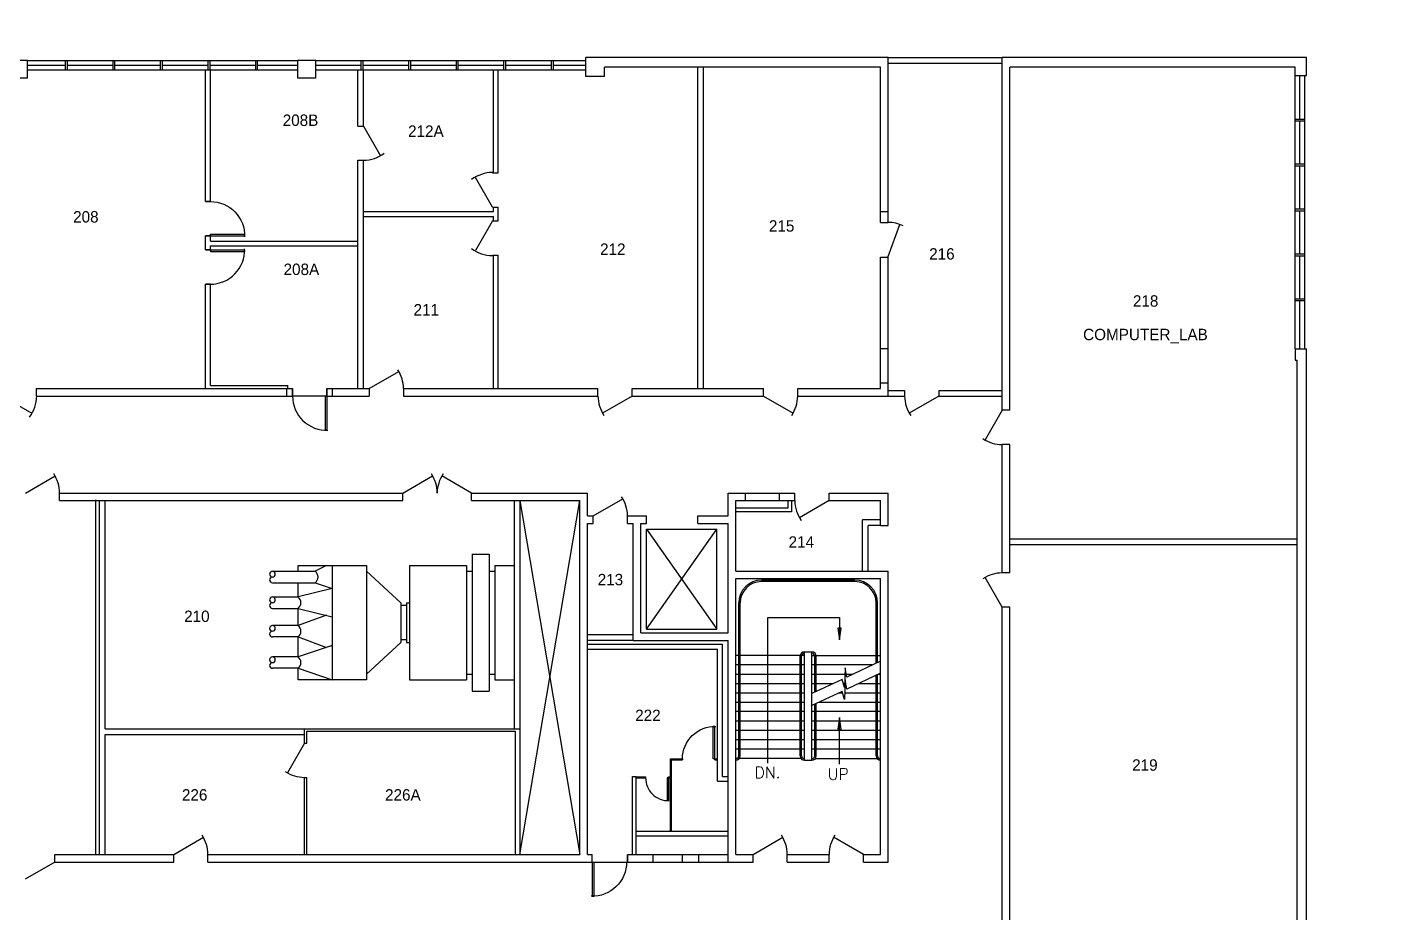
# Model space of a CAD drawing. Header units: inches. Extents: x -34849 to 37501, y -26482 to 39290.
# Drawn here: x 1586 to 3027, y 6642 to 7572 of the extents above; entities that cross this region are included whole.
import ezdxf
from ezdxf.enums import TextEntityAlignment as Align

# ---------------------------------------------------------------- set-up
doc = ezdxf.new("R2010")
doc.units = ezdxf.units.IN
doc.header["$MEASUREMENT"] = 0
for name, color, linetype in [('035$03DOOR', 150, 'Continuous'), ('035$03LOD', 251, 'Continuous'), ('035$03OFFICE', 7, 'Continuous'), ('035$03OUT', 7, 'Continuous'), ('035$03WAL', 7, 'Continuous'), ('035$04OFF', 7, 'Continuous')]:
    doc.layers.add(name, color=color, linetype=linetype)
doc.styles.add('ROMANS', font='romans')

# ---------------------------------------------------------------- blocks, each defined once
blk = doc.blocks.new('OFFICE')
at = {"color": 2, "linetype": 'Continuous'}
blk.add_attdef('OFFICE', text='', height=12, dxfattribs=at).set_placement((0, 0), align=Align.MIDDLE)

msp = doc.modelspace()

# ---------------------------------------------------------------- linework, layer by layer
at = {"layer": '035$03DOOR'}
for p, q in [((1939.2, 7468.7, 0), (1957.2, 7437.5, 0)), ((2074.8, 7383.4, 0), (2056.8, 7414.6, 0)), ((2074.8, 7368.9, 0), (2056.8, 7337.7, 0)), ((1778.2, 7353.2, 0), (1778.2, 7355, 0)), ((1778.2, 7355, 0), (1814.2, 7355, 0)), ((1778.2, 7353.2, 0), (1814.2, 7353.2, 0)), ((1814.2, 7353.2, 0), (1814.2, 7355, 0)), ((2490.7, 7331.3, 0), (2503, 7365.1, 0)), ((1778.2, 7338.4, 0), (1814.2, 7338.4, 0)), ((1778.2, 7338.4, 0), (1778.2, 7336.6, 0)), ((1814.2, 7338.4, 0), (1814.2, 7336.6, 0)), ((1778.2, 7336.6, 0), (1814.2, 7336.6, 0)), ((1945.2, 7192.7, 0), (1976.4, 7210.7, 0)), ((1559.2, 7184.7, 0), (1590.4, 7166.7, 0)), ((1900.7, 7184.7, 0), (1898.9, 7184.7, 0)), ((1898.9, 7184.7, 0), (1898.9, 7148.7, 0)), ((1900.7, 7184.7, 0), (1900.7, 7148.7, 0)), ((2221.7, 7184.7, 0), (2190.5, 7166.7, 0)), ((2359.7, 7184.7, 0), (2390.9, 7166.7, 0)), ((2544.1, 7184.7, 0), (2512.9, 7166.7, 0)), ((2610.7, 7169.7, 0), (2592.7, 7138.5, 0)), ((1900.7, 7148.7, 0), (1898.9, 7148.7, 0)), ((1583.7, 7082.7, 0), (1614.9, 7100.7, 0)), ((1980.7, 7082.7, 0), (2011.9, 7100.7, 0)), ((2052.7, 7082.7, 0), (2021.5, 7100.7, 0)), ((2180.7, 7058.7, 0), (2211.9, 7076.7, 0)), ((2428.7, 7074.7, 0), (2397.5, 7056.7, 0)), ((2610.7, 6962.7, 0), (2592.7, 6993.8, 0)), ((2306.8, 6803.3, 0), (2306.8, 6837.3, 0)), ((2308.5, 6837.3, 0), (2306.8, 6837.3, 0)), ((2308.5, 6803.3, 0), (2308.5, 6837.3, 0)), ((1877.2, 6819.7, 0), (1859.2, 6788.5, 0)), ((2308.5, 6803.3, 0), (2306.8, 6803.3, 0)), ((2259.8, 6783.2, 0), (2258.6, 6783.2, 0)), ((2258.6, 6783.2, 0), (2258.6, 6759.2, 0)), ((2259.8, 6783.2, 0), (2259.8, 6759.2, 0)), ((2259.8, 6759.2, 0), (2258.6, 6759.2, 0)), ((1739.7, 6702.7, 0), (1770.9, 6720.7, 0)), ((2348.7, 6702.7, 0), (2379.9, 6720.7, 0)), ((2464.7, 6702.7, 0), (2433.5, 6720.7, 0)), ((1614.7, 6694.7, 0), (1583.5, 6676.7, 0)), ((2179.7, 6694.7, 0), (2179.7, 6658.7, 0)), ((2179.7, 6694.7, 0), (2181.5, 6694.7, 0)), ((2181.5, 6694.7, 0), (2181.5, 6658.7, 0)), ((2179.7, 6658.7, 0), (2181.5, 6658.7, 0))]:
    msp.add_line(p, q, dxfattribs=at)
for centre, radius, start, end in [((1939.2, 7468.7, 0), 36, 270, 307.1517), ((2074.8, 7383.4, 0), 36.4, 90.1468, 127.3209), ((2490.7, 7331.3, 0), 36, 63.8967, 90), ((2074.8, 7368.9, 0), 36.4, 232.6791, 269.8532), ((1945.2, 7192.7, 0), 36, 0, 33.044), ((1559.2, 7184.7, 0), 36.4, 322.6791, 359.8532), ((2221.7, 7184.7, 0), 36, 180, 214.4761), ((2359.7, 7184.7, 0), 36, 325.5239, 0), ((2544.1, 7184.7, 0), 36, 180, 214.8651), ((2610.7, 7169.7, 0), 36, 235.83, 270), ((1583.7, 7082.7, 0), 36, 0, 33.9788), ((1980.7, 7082.7, 0), 36, 0, 33.9788), ((2052.7, 7082.7, 0), 36, 146.0212, 180), ((2180.7, 7058.7, 0), 36, 0, 33.9788), ((2428.7, 7074.7, 0), 36, 180, 215.3076), ((2610.7, 6962.7, 0), 36, 90, 124.17), ((1877.2, 6819.7, 0), 36, 235.83, 270), ((1739.7, 6702.7, 0), 36, 0, 33.9788), ((2348.7, 6702.7, 0), 36, 0, 33.9788), ((2464.7, 6702.7, 0), 36, 146.0212, 180)]:
    msp.add_arc(centre, radius, start, end, dxfattribs=at)
at = {"layer": '035$03DOOR', "extrusion": (0, 0, -1)}
for centre, major_axis, start_param, end_param in [((1778.2, 7353.2, 0), (25.5, 25.5), -0.785398, 0.815191), ((2308.5, 6803.3, 0), (-24, 24), 5.497787, 7.098376), ((2179.7, 6694.7, 0), (25.5, 25.5), 0.785398, 2.385987)]:
    msp.add_ellipse(centre, major_axis=major_axis, ratio=1, start_param=start_param, end_param=end_param, dxfattribs=at)
at = {"layer": '035$03DOOR'}
for centre, major_axis, start_param, end_param in [((1778.2, 7338.4, 0), (-25.5, 25.5), 2.356194, 3.956783), ((1900.7, 7184.7, 0), (-25.5, 25.5), 0.785398, 2.385987), ((2259.8, 6783.2, 0), (-17, 17), 0.785398, 2.385987)]:
    msp.add_ellipse(centre, major_axis=major_axis, ratio=1, start_param=start_param, end_param=end_param, dxfattribs=at)
at = {"layer": '035$03LOD'}
for p, q in [((1586.1, 7537.7, 0), (1625.9, 7537.7, 0)), ((1586.1, 7532.6, 0), (1625.9, 7532.6, 0)), ((1586.1, 7527.7, 0), (1625.9, 7527.7, 0)), ((1627.9, 7537.7, 0), (1675.9, 7537.7, 0)), ((1627.9, 7532.7, 0), (1675.9, 7532.7, 0)), ((1627.9, 7527.7, 0), (1675.9, 7527.7, 0)), ((1677.9, 7537.7, 0), (1725.9, 7537.7, 0)), ((1677.9, 7532.7, 0), (1725.9, 7532.7, 0)), ((1677.9, 7527.7, 0), (1725.9, 7527.7, 0)), ((1727.9, 7537.7, 0), (1775.9, 7537.7, 0)), ((1727.9, 7532.7, 0), (1775.9, 7532.7, 0)), ((1727.9, 7527.7, 0), (1775.9, 7527.7, 0)), ((1777.9, 7537.7, 0), (1825.9, 7537.7, 0)), ((1777.9, 7532.7, 0), (1825.9, 7532.7, 0)), ((1777.9, 7527.7, 0), (1825.9, 7527.7, 0)), ((1827.9, 7537.7, 0), (1870.3, 7537.7, 0)), ((1827.9, 7532.8, 0), (1870.3, 7532.8, 0)), ((1827.9, 7527.7, 0), (1870.3, 7527.7, 0)), ((1889.1, 7537.7, 0), (1936.9, 7537.7, 0)), ((1889.1, 7532.6, 0), (1936.9, 7532.6, 0)), ((1889.1, 7527.7, 0), (1936.9, 7527.7, 0)), ((1938.9, 7537.7, 0), (1986.9, 7537.7, 0)), ((1938.9, 7532.7, 0), (1986.9, 7532.7, 0)), ((1938.9, 7527.7, 0), (1986.9, 7527.7, 0)), ((1988.9, 7537.7, 0), (2036.9, 7537.7, 0)), ((1988.9, 7532.7, 0), (2036.9, 7532.7, 0)), ((1988.9, 7527.7, 0), (2036.9, 7527.7, 0)), ((2038.9, 7537.7, 0), (2086.9, 7537.7, 0)), ((2038.9, 7532.7, 0), (2086.9, 7532.7, 0)), ((2038.9, 7527.7, 0), (2086.9, 7527.7, 0)), ((2088.9, 7537.7, 0), (2136.9, 7537.7, 0)), ((2088.9, 7532.7, 0), (2136.9, 7532.7, 0)), ((2088.9, 7527.7, 0), (2136.9, 7527.7, 0)), ((2138.9, 7537.7, 0), (2173, 7537.7, 0)), ((2138.9, 7532.8, 0), (2173, 7532.8, 0)), ((2138.9, 7527.7, 0), (2173, 7527.7, 0)), ((2918.7, 7475.7, 0), (2918.7, 7521.9, 0)), ((2923.7, 7475.7, 0), (2923.7, 7521.9, 0)), ((2928.7, 7475.7, 0), (2928.7, 7521.9, 0)), ((2918.7, 7428.4, 0), (2918.7, 7473.7, 0)), ((2923.7, 7428.4, 0), (2923.7, 7473.7, 0)), ((2928.7, 7428.4, 0), (2928.7, 7473.7, 0)), ((2918.7, 7381.2, 0), (2918.7, 7426.4, 0)), ((2923.7, 7381.2, 0), (2923.7, 7426.4, 0)), ((2928.7, 7381.2, 0), (2928.7, 7426.4, 0)), ((2918.7, 7333.9, 0), (2918.7, 7379.2, 0)), ((2923.7, 7333.9, 0), (2923.7, 7379.2, 0)), ((2928.7, 7333.9, 0), (2928.7, 7379.2, 0)), ((2918.7, 7286.7, 0), (2918.7, 7331.9, 0)), ((2923.7, 7286.7, 0), (2923.7, 7331.9, 0)), ((2928.7, 7286.7, 0), (2928.7, 7331.9, 0)), ((2918.7, 7234.4, 0), (2918.7, 7284.7, 0)), ((2923.7, 7234.4, 0), (2923.7, 7284.7, 0)), ((2928.7, 7234.4, 0), (2928.7, 7284.7, 0)), ((2103.7, 6702.7, 0), (2166.7, 7074.7, 0)), ((2103.7, 7074.7, 0), (2166.7, 6702.7, 0)), ((2236.7, 6939.7, 0), (2310.7, 7044.7, 0)), ((2236.7, 7044.7, 0), (2310.7, 6939.7, 0)), ((2236.7, 6939.7, 0), (2236.7, 7044.7, 0)), ((2236.7, 7044.7, 0), (2310.7, 7044.7, 0)), ((2310.7, 6939.7, 0), (2310.7, 7044.7, 0)), ((1870.4, 7006.4, 0), (1942.4, 7006.4, 0)), ((1870.4, 7000.4, 0), (1870.4, 7006.4, 0)), ((1900.4, 7006.4, 0), (1888.4, 7000.4, 0)), ((1906.4, 7006.4, 0), (1906.4, 6886.4, 0)), ((1942.4, 7006.4, 0), (1942.4, 6886.4, 0)), ((1987.4, 7006.4, 0), (1987.4, 6886.4, 0)), ((1987.4, 7006.4, 0), (2047.4, 7006.4, 0)), ((2047.4, 7006.4, 0), (2047.4, 6886.4, 0)), ((2053.4, 7018.4, 0), (2053.4, 6874.4, 0)), ((2053.4, 7018.4, 0), (2071.4, 7018.4, 0)), ((2071.4, 7018.4, 0), (2071.4, 6874.4, 0)), ((2077.4, 7006.4, 0), (2077.4, 6886.4, 0)), ((2077.4, 7006.4, 0), (2098.4, 7006.4, 0)), ((1843.4, 7000.4, 0), (1870.4, 7000.4, 0)), ((1870.4, 7000.4, 0), (1888.4, 7000.4, 0)), ((1942.4, 7000.4, 0), (1978.4, 6967.4, 0)), ((2047.4, 7000.4, 0), (2053.4, 7000.4, 0)), ((2071.4, 7000.4, 0), (2077.4, 7000.4, 0)), ((1843.4, 6988.4, 0), (1870.4, 6988.4, 0)), ((1870.4, 6973.4, 0), (1870.4, 6988.4, 0)), ((1870.4, 6988.4, 0), (1888.4, 6988.4, 0)), ((1906.4, 6982.4, 0), (1870.4, 6973.4, 0)), ((1888.4, 6988.4, 0), (1906.4, 6982.4, 0)), ((2455.7, 6991.1, 0), (2357.7, 6991.1, 0)), ((2455.7, 6989.6, 0), (2357.7, 6989.6, 0)), ((1843.4, 6973.4, 0), (1870.4, 6973.4, 0)), ((1978.4, 6967.4, 0), (1978.4, 6925.4, 0)), ((1984.4, 6964.4, 0), (1978.4, 6964.4, 0)), ((1984.4, 6967.4, 0), (1987.4, 6967.4, 0)), ((1984.4, 6967.4, 0), (1984.4, 6925.4, 0)), ((2333.7, 6806.2, 0), (2333.7, 6967.1, 0)), ((2335.2, 6806.2, 0), (2335.2, 6967.1, 0)), ((2478.2, 6903.9, 0), (2478.2, 6967.1, 0)), ((2479.7, 6904.6, 0), (2479.7, 6967.1, 0)), ((1843.4, 6961.4, 0), (1870.4, 6961.4, 0)), ((1870.4, 6961.4, 0), (1906.4, 6952.4, 0)), ((1870.4, 6943.4, 0), (1870.4, 6961.4, 0)), ((1900.4, 6954.4, 0), (1870.4, 6943.4, 0)), ((2364.3, 6951.7, 0), (2439.6, 6951.7, 0)), ((2364.3, 6798.7, 0), (2364.3, 6951.7, 0)), ((2439.6, 6951.7, 0), (2439.6, 6928.3, 0)), ((1870.4, 6943.4, 0), (1843.4, 6943.4, 0)), ((2236.7, 6939.7, 0), (2310.7, 6939.7, 0)), ((1870.4, 6931.4, 0), (1843.4, 6931.4, 0)), ((1870.4, 6910.4, 0), (1870.4, 6931.4, 0)), ((1870.4, 6931.4, 0), (1900.4, 6920.4, 0)), ((1906.4, 6922.4, 0), (1870.4, 6910.4, 0)), ((1978.4, 6925.4, 0), (1942.4, 6892.4, 0)), ((1984.4, 6928.4, 0), (1978.4, 6928.4, 0)), ((1984.4, 6925.4, 0), (1987.4, 6925.4, 0)), ((1870.4, 6910.4, 0), (1843.4, 6910.4, 0)), ((2333.7, 6911.7, 0), (2330.7, 6911.7, 0)), ((2398.2, 6911.7, 0), (2335.2, 6911.7, 0)), ((2398.2, 6806.2, 0), (2398.2, 6911.2, 0)), ((2399.7, 6806.2, 0), (2399.7, 6911.2, 0)), ((2402.7, 6911.7, 0), (2399.8, 6911.7, 0)), ((2402.7, 6801.7, 0), (2402.7, 6915.7, 0)), ((2402.7, 6915.7, 0), (2410.7, 6915.7, 0)), ((2410.7, 6801.7, 0), (2410.7, 6915.7, 0)), ((2410.7, 6911.7, 0), (2413.7, 6911.7, 0)), ((2413.7, 6873.4, 0), (2413.7, 6911.2, 0)), ((2415.2, 6911.7, 0), (2478.2, 6911.7, 0)), ((2415.2, 6874.1, 0), (2415.2, 6911.2, 0)), ((2482.7, 6906, 0), (2447.3, 6889.2, 0)), ((2479.7, 6911.7, 0), (2482.7, 6911.7, 0)), ((1870.4, 6898.4, 0), (1843.4, 6898.4, 0)), ((1870.4, 6886.4, 0), (1870.4, 6898.4, 0)), ((1870.4, 6898.4, 0), (1906.4, 6886.4, 0)), ((2047.4, 6892.4, 0), (2053.4, 6892.4, 0)), ((2071.4, 6892.4, 0), (2077.4, 6892.4, 0)), ((2333.7, 6901.9, 0), (2330.7, 6901.9, 0)), ((2333.7, 6892, 0), (2330.7, 6892, 0)), ((2398.2, 6901.9, 0), (2335.2, 6901.9, 0)), ((2398.2, 6892, 0), (2335.2, 6892, 0)), ((2402.7, 6901.9, 0), (2399.7, 6901.9, 0)), ((2402.7, 6892, 0), (2399.7, 6892, 0)), ((2413.7, 6901.9, 0), (2410.7, 6901.9, 0)), ((2413.7, 6892, 0), (2410.7, 6892, 0)), ((2473.9, 6901.9, 0), (2415.2, 6901.9, 0)), ((2453.3, 6892, 0), (2415.2, 6892, 0)), ((2445.5, 6898.9, 0), (2444.9, 6878.3, 0)), ((2447.3, 6889.2, 0), (2445.5, 6898.9, 0)), ((2482.7, 6893.3, 0), (2447.3, 6876.4, 0)), ((2478.2, 6806.2, 0), (2478.2, 6891.1, 0)), ((2479.7, 6806.2, 0), (2479.7, 6891.8, 0)), ((2482.7, 6892, 0), (2480.1, 6892, 0)), ((1942.4, 6886.4, 0), (1870.4, 6886.4, 0)), ((1987.4, 6886.4, 0), (2047.4, 6886.4, 0)), ((2077.4, 6886.4, 0), (2098.4, 6886.4, 0)), ((2333.7, 6882.2, 0), (2330.7, 6882.2, 0)), ((2398.2, 6882.2, 0), (2335.2, 6882.2, 0)), ((2402.7, 6882.2, 0), (2399.7, 6882.2, 0)), ((2442.5, 6886.8, 0), (2410.7, 6872, 0)), ((2413.7, 6882.2, 0), (2410.7, 6882.2, 0)), ((2432.6, 6882.2, 0), (2415.2, 6882.2, 0)), ((2444.9, 6878.3, 0), (2442.5, 6886.8, 0)), ((2445, 6882.2, 0), (2443.8, 6882.2, 0)), ((2445.5, 6886.2, 0), (2444.9, 6865.5, 0)), ((2446.2, 6882.2, 0), (2445.4, 6882.2, 0)), ((2447.3, 6876.4, 0), (2445.5, 6886.2, 0)), ((2478.2, 6882.2, 0), (2459.5, 6882.2, 0)), ((2482.7, 6882.2, 0), (2479.7, 6882.2, 0)), ((2053.4, 6874.4, 0), (2071.4, 6874.4, 0)), ((2333.7, 6872.4, 0), (2330.7, 6872.4, 0)), ((2333.7, 6862.6, 0), (2330.7, 6862.6, 0)), ((2398.2, 6872.4, 0), (2335.2, 6872.4, 0)), ((2398.2, 6862.6, 0), (2335.2, 6862.6, 0)), ((2402.7, 6872.4, 0), (2399.7, 6872.4, 0)), ((2402.7, 6862.6, 0), (2399.7, 6862.6, 0)), ((2442.5, 6874, 0), (2410.7, 6859.3, 0)), ((2478.2, 6862.6, 0), (2417.8, 6862.6, 0)), ((2442.9, 6872.4, 0), (2439, 6872.4, 0)), ((2444.9, 6865.5, 0), (2442.5, 6874, 0)), ((2478.2, 6872.4, 0), (2445.1, 6872.4, 0)), ((2482.7, 6872.4, 0), (2479.7, 6872.4, 0)), ((2482.7, 6862.6, 0), (2479.7, 6862.6, 0)), ((2333.7, 6852.8, 0), (2330.7, 6852.8, 0)), ((2398.2, 6852.8, 0), (2335.2, 6852.8, 0)), ((2402.7, 6852.8, 0), (2399.7, 6852.8, 0)), ((2413.7, 6852.8, 0), (2410.7, 6852.8, 0)), ((2413.7, 6806.2, 0), (2413.7, 6860.7, 0)), ((2415.2, 6806.2, 0), (2415.2, 6861.4, 0)), ((2478.2, 6852.8, 0), (2415.2, 6852.8, 0)), ((2482.7, 6852.8, 0), (2479.7, 6852.8, 0)), ((2333.7, 6842.9, 0), (2330.7, 6842.9, 0)), ((2333.7, 6833.1, 0), (2330.7, 6833.1, 0)), ((2398.2, 6842.9, 0), (2335.2, 6842.9, 0)), ((2398.2, 6833.1, 0), (2335.2, 6833.1, 0)), ((2402.7, 6842.9, 0), (2399.7, 6842.9, 0)), ((2402.7, 6833.1, 0), (2399.7, 6833.1, 0)), ((2413.7, 6842.9, 0), (2410.7, 6842.9, 0)), ((2413.7, 6833.1, 0), (2410.7, 6833.1, 0)), ((2478.2, 6842.9, 0), (2415.2, 6842.9, 0)), ((2478.2, 6833.1, 0), (2415.2, 6833.1, 0)), ((2439.6, 6797.5, 0), (2439.6, 6846.8, 0)), ((2482.7, 6842.9, 0), (2479.7, 6842.9, 0)), ((2482.7, 6833.1, 0), (2479.7, 6833.1, 0)), ((2333.7, 6823.3, 0), (2330.7, 6823.3, 0)), ((2398.2, 6823.3, 0), (2335.2, 6823.3, 0)), ((2402.7, 6823.3, 0), (2399.7, 6823.3, 0)), ((2413.7, 6823.3, 0), (2410.7, 6823.3, 0)), ((2478.2, 6823.3, 0), (2415.2, 6823.3, 0)), ((2482.7, 6823.3, 0), (2479.7, 6823.3, 0)), ((2333.7, 6813.5, 0), (2330.7, 6813.5, 0)), ((2398.2, 6813.5, 0), (2335.2, 6813.5, 0)), ((2402.7, 6813.5, 0), (2399.7, 6813.5, 0)), ((2413.7, 6813.5, 0), (2410.7, 6813.5, 0)), ((2478.2, 6813.5, 0), (2415.2, 6813.5, 0)), ((2482.7, 6813.5, 0), (2479.7, 6813.5, 0)), ((2332.4, 6803.7, 0), (2330.7, 6803.7, 0)), ((2399, 6803.7, 0), (2334.5, 6803.7, 0)), ((2402.7, 6801.7, 0), (2410.7, 6801.7, 0)), ((2410.7, 6803.7, 0), (2412.4, 6803.7, 0)), ((2414.5, 6803.7, 0), (2479, 6803.7, 0)), ((2481.1, 6803.7, 0), (2482.7, 6803.7, 0))]:
    msp.add_line(p, q, dxfattribs=at)
at = {"layer": '035$03LOD', "linetype": 'Continuous'}
for p, q in [((2441.3, 6940.5, 0), (2437.9, 6940.5, 0)), ((2441.3, 6940.5, 0), (2437.9, 6940.5, 0)), ((2437.9, 6940.5, 0), (2439.6, 6928.3, 0)), ((2439.6, 6928.3, 0), (2441.3, 6940.5, 0)), ((2439.6, 6846.8, 0), (2437.9, 6834.5, 0)), ((2437.9, 6834.5, 0), (2441.2, 6834.5, 0)), ((2437.9, 6834.5, 0), (2441.3, 6834.5, 0)), ((2441.3, 6834.5, 0), (2439.6, 6846.8, 0))]:
    msp.add_line(p, q, dxfattribs=at)
at = {"layer": '035$03LOD'}
for centre, radius, start, end in [((1843.4, 6997.4, 0), 3, 90, 270), ((1843.4, 6991.4, 0), 3, 90, 270), ((1843.4, 6997.4, 0), 3, 270, 90), ((1883.9, 6994.4, 0), 7.5, 306.8699, 53.1301), ((2357.7, 6967.1, 0), 24, 90, 180), ((2357.7, 6967.1, 0), 22.5, 90, 180), ((2455.7, 6967.1, 0), 24, 0, 90), ((2455.7, 6967.1, 0), 22.5, 0, 90), ((1843.4, 6970.4, 0), 3, 90, 270), ((1843.4, 6964.4, 0), 3, 90, 270), ((1843.4, 6970.4, 0), 3, 270, 90), ((1865.9, 6967.4, 0), 7.5, 306.8699, 53.1301), ((1843.4, 6940.4, 0), 3, 90, 270), ((1843.4, 6934.4, 0), 3, 90, 270), ((1843.4, 6940.4, 0), 3, 270, 90), ((1865.9, 6937.4, 0), 7.5, 306.8699, 53.1301), ((1843.4, 6907.4, 0), 3, 90, 270), ((1843.4, 6907.4, 0), 3, 270, 90), ((1865.9, 6904.4, 0), 7.5, 306.8699, 53.1301), ((2402.7, 6911.2, 0), 4.5, 90, 180), ((2402.7, 6911.2, 0), 3, 90, 180), ((2410.7, 6911.2, 0), 4.5, 0, 90), ((2410.7, 6911.2, 0), 3, 0, 90), ((1843.4, 6901.4, 0), 3, 90, 270), ((2330.7, 6806.2, 0), 4.5, 270, 0), ((2330.7, 6806.2, 0), 3, 270, 0), ((2402.7, 6806.2, 0), 4.5, 180, 270), ((2402.7, 6806.2, 0), 3, 180, 270), ((2410.7, 6806.2, 0), 4.5, 270, 0), ((2410.7, 6806.2, 0), 3, 270, 0), ((2482.7, 6806.2, 0), 4.5, 180, 270), ((2482.7, 6806.2, 0), 3, 180, 270)]:
    msp.add_arc(centre, radius, start, end, dxfattribs=at)
at = {"layer": '035$03OUT'}
for p, q in [((2490.7, 7540.7, 0), (2173, 7540.7, 0)), ((2173, 7520.9, 0), (2173, 7540.7, 0)), ((2490.7, 7540.7, 0), (2610.7, 7540.7, 0)), ((2930.7, 7540.7, 0), (2610.7, 7540.7, 0)), ((2930.7, 7521.9, 0), (2930.7, 7540.7, 0)), ((1586.1, 7537.7, 0), (1567.3, 7537.7, 0)), ((1586.1, 7518.9, 0), (1586.1, 7537.7, 0)), ((1625.9, 7527.7, 0), (1625.9, 7537.7, 0)), ((1625.9, 7537.7, 0), (1627.9, 7537.7, 0)), ((1625.9, 7527.7, 0), (1627.9, 7527.7, 0)), ((1627.9, 7527.7, 0), (1627.9, 7537.7, 0)), ((1675.9, 7527.7, 0), (1675.9, 7537.7, 0)), ((1675.9, 7537.7, 0), (1677.9, 7537.7, 0)), ((1675.9, 7527.7, 0), (1677.9, 7527.7, 0)), ((1677.9, 7527.7, 0), (1677.9, 7537.7, 0)), ((1725.9, 7527.7, 0), (1725.9, 7537.7, 0)), ((1725.9, 7537.7, 0), (1727.9, 7537.7, 0)), ((1725.9, 7527.7, 0), (1727.9, 7527.7, 0)), ((1727.9, 7527.7, 0), (1727.9, 7537.7, 0)), ((1775.9, 7527.7, 0), (1775.9, 7537.7, 0)), ((1775.9, 7537.7, 0), (1777.9, 7537.7, 0)), ((1775.9, 7527.7, 0), (1777.9, 7527.7, 0)), ((1777.9, 7527.7, 0), (1777.9, 7537.7, 0)), ((1825.9, 7527.8, 0), (1825.9, 7537.7, 0)), ((1825.9, 7537.7, 0), (1827.9, 7537.7, 0)), ((1825.9, 7527.7, 0), (1827.9, 7527.7, 0)), ((1827.9, 7527.8, 0), (1827.9, 7537.7, 0)), ((1870.3, 7518.9, 0), (1870.3, 7537.7, 0)), ((1889.1, 7537.7, 0), (1870.3, 7537.7, 0)), ((1889.1, 7518.9, 0), (1889.1, 7537.7, 0)), ((1936.9, 7527.7, 0), (1936.9, 7537.7, 0)), ((1936.9, 7537.7, 0), (1938.9, 7537.7, 0)), ((1936.9, 7527.7, 0), (1938.9, 7527.7, 0)), ((1938.9, 7527.7, 0), (1938.9, 7537.7, 0)), ((1986.9, 7527.7, 0), (1986.9, 7537.7, 0)), ((1986.9, 7537.7, 0), (1988.9, 7537.7, 0)), ((1986.9, 7527.7, 0), (1988.9, 7527.7, 0)), ((1988.9, 7527.7, 0), (1988.9, 7537.7, 0)), ((2036.9, 7527.7, 0), (2036.9, 7537.7, 0)), ((2036.9, 7537.7, 0), (2038.9, 7537.7, 0)), ((2036.9, 7527.7, 0), (2038.9, 7527.7, 0)), ((2038.9, 7527.7, 0), (2038.9, 7537.7, 0)), ((2086.9, 7527.7, 0), (2086.9, 7537.7, 0)), ((2086.9, 7537.7, 0), (2088.9, 7537.7, 0)), ((2086.9, 7527.7, 0), (2088.9, 7527.7, 0)), ((2088.9, 7527.7, 0), (2088.9, 7537.7, 0)), ((2136.9, 7527.8, 0), (2136.9, 7537.7, 0)), ((2136.9, 7537.7, 0), (2138.9, 7537.7, 0)), ((2136.9, 7527.7, 0), (2138.9, 7527.7, 0)), ((2138.9, 7527.8, 0), (2138.9, 7537.7, 0)), ((2482.7, 7530.7, 0), (2192.5, 7530.7, 0)), ((2192.5, 7520.9, 0), (2192.5, 7530.7, 0)), ((2490.7, 7534.7, 0), (2610.7, 7534.7, 0)), ((2918.7, 7530.7, 0), (2618.7, 7530.7, 0)), ((2918.7, 7521.9, 0), (2918.7, 7530.7, 0)), ((1586.1, 7518.9, 0), (1567.3, 7518.9, 0)), ((1889.1, 7518.9, 0), (1870.3, 7518.9, 0)), ((2192.5, 7520.9, 0), (2173, 7520.9, 0)), ((2918.7, 7521.9, 0), (2930.7, 7521.9, 0)), ((2918.7, 7473.7, 0), (2918.7, 7475.7, 0)), ((2928.7, 7475.7, 0), (2918.7, 7475.7, 0)), ((2928.7, 7473.7, 0), (2918.7, 7473.7, 0)), ((2928.7, 7473.7, 0), (2928.7, 7475.7, 0)), ((2918.7, 7426.4, 0), (2918.7, 7428.4, 0)), ((2928.7, 7428.4, 0), (2918.7, 7428.4, 0)), ((2928.7, 7426.4, 0), (2918.7, 7426.4, 0)), ((2928.7, 7426.4, 0), (2928.7, 7428.4, 0)), ((2918.7, 7379.2, 0), (2918.7, 7381.2, 0)), ((2928.7, 7381.2, 0), (2918.7, 7381.2, 0)), ((2928.7, 7379.2, 0), (2928.7, 7381.2, 0)), ((2928.7, 7379.2, 0), (2918.7, 7379.2, 0)), ((2918.7, 7331.9, 0), (2918.7, 7333.9, 0)), ((2928.7, 7333.9, 0), (2918.7, 7333.9, 0)), ((2928.7, 7331.9, 0), (2918.7, 7331.9, 0)), ((2928.7, 7331.9, 0), (2928.7, 7333.9, 0)), ((2918.7, 7284.7, 0), (2918.7, 7286.7, 0)), ((2928.7, 7286.7, 0), (2918.7, 7286.7, 0)), ((2928.7, 7284.7, 0), (2918.7, 7284.7, 0)), ((2928.7, 7284.7, 0), (2928.7, 7286.7, 0)), ((2918.7, 7234.4, 0), (2918.7, 7222.4, 0)), ((2918.7, 7234.4, 0), (2928.7, 7234.4, 0)), ((2918.7, 7222.4, 0), (2920.7, 7222.4, 0)), ((2920.7, 6546.9, 0), (2920.7, 7222.4, 0)), ((2928.7, 7234.4, 0), (2930.7, 7234.4, 0)), ((2930.7, 6534.9, 0), (2930.7, 7234.4, 0))]:
    msp.add_line(p, q, dxfattribs=at)
at = {"layer": '035$03WAL'}
for p, q in [((2490.7, 7367.3, 0), (2490.7, 7540.7, 0)), ((2610.7, 7169.7, 0), (2610.7, 7540.7, 0)), ((1773.2, 7389.2, 0), (1773.2, 7527.7, 0)), ((1778.2, 7389.2, 0), (1778.2, 7527.7, 0)), ((1933.2, 7468.7, 0), (1933.2, 7527.7, 0)), ((1939.2, 7468.7, 0), (1939.2, 7527.7, 0)), ((2075.8, 7419.4, 0), (2075.8, 7527.7, 0)), ((2080.8, 7419.4, 0), (2080.8, 7527.7, 0)), ((2290.7, 7192.7, 0), (2290.7, 7530.7, 0)), ((2296.7, 7192.7, 0), (2296.7, 7530.7, 0)), ((2482.7, 7367.3, 0), (2482.7, 7530.7, 0)), ((2618.7, 7169.7, 0), (2618.7, 7530.7, 0)), ((1933.2, 7468.7, 0), (1939.2, 7468.7, 0)), ((1933.2, 7192.7, 0), (1933.2, 7432.7, 0)), ((1933.2, 7432.7, 0), (1939.2, 7432.7, 0)), ((1939.2, 7192.7, 0), (1939.2, 7432.7, 0)), ((2074.8, 7419.4, 0), (2080.8, 7419.4, 0)), ((2074.8, 7383.4, 0), (2080.8, 7383.4, 0)), ((2075.8, 7378.7, 0), (2075.8, 7383.4, 0)), ((2080.8, 7368.9, 0), (2080.8, 7383.4, 0)), ((1939.2, 7378.7, 0), (2075.8, 7378.7, 0)), ((1939.2, 7373.7, 0), (2075.8, 7373.7, 0)), ((2074.8, 7368.9, 0), (2080.8, 7368.9, 0)), ((2075.8, 7368.9, 0), (2075.8, 7373.7, 0)), ((2482.7, 7378.7, 0), (2490.7, 7378.7, 0)), ((2482.7, 7367.3, 0), (2490.7, 7367.3, 0)), ((1773.2, 7338.4, 0), (1773.2, 7353.2, 0)), ((1778.2, 7347.7, 0), (1778.2, 7353.2, 0)), ((1778.2, 7347.7, 0), (1933.2, 7347.7, 0)), ((1778.2, 7342.7, 0), (1933.2, 7342.7, 0)), ((1778.2, 7338.4, 0), (1778.2, 7342.7, 0)), ((2074.8, 7332.9, 0), (2080.8, 7332.9, 0)), ((2075.8, 7192.7, 0), (2075.8, 7332.9, 0)), ((2080.8, 7192.7, 0), (2080.8, 7332.9, 0)), ((2482.7, 7198.5, 0), (2482.7, 7330.7, 0)), ((2482.7, 7330.7, 0), (2490.7, 7330.7, 0)), ((2490.7, 7197.4, 0), (2490.7, 7330.7, 0)), ((1773.2, 7192.7, 0), (1773.2, 7302.4, 0)), ((1778.2, 7195.8, 0), (1778.2, 7302.4, 0)), ((2482.7, 7234.7, 0), (2490.7, 7234.7, 0)), ((1778.2, 7195.8, 0), (1859.5, 7195.8, 0)), ((1859.5, 7192.7, 0), (1859.5, 7195.8, 0)), ((2482.7, 7198.7, 0), (2490.7, 7198.7, 0)), ((2482.7, 7192.7, 0), (2482.7, 7198.7, 0)), ((2490.7, 7184.7, 0), (2490.7, 7198.7, 0)), ((1595.2, 7192.7, 0), (1864.7, 7192.7, 0)), ((1595.2, 7192.7, 0), (1595.2, 7184.7, 0)), ((1595.2, 7184.7, 0), (1864.8, 7184.7, 0)), ((1858.7, 7184.7, 0), (1858.7, 7192.7, 0)), ((1900.7, 7184.7, 0), (1864.7, 7184.7, 0)), ((1900.7, 7184.7, 0), (1945.2, 7184.7, 0)), ((1900.8, 7192.7, 0), (1945.2, 7192.7, 0)), ((1906.6, 7184.7, 0), (1906.6, 7192.7, 0)), ((1945.2, 7192.7, 0), (1945.2, 7184.7, 0)), ((1981.2, 7192.7, 0), (2185.7, 7192.7, 0)), ((1981.2, 7192.7, 0), (1981.2, 7184.7, 0)), ((1981.2, 7184.7, 0), (2185.7, 7184.7, 0)), ((2185.7, 7184.7, 0), (2185.7, 7192.7, 0)), ((2221.7, 7192.7, 0), (2359.7, 7192.7, 0)), ((2221.7, 7184.7, 0), (2221.7, 7192.7, 0)), ((2221.7, 7184.7, 0), (2359.7, 7184.7, 0)), ((2359.7, 7184.7, 0), (2359.7, 7192.7, 0)), ((2395.7, 7192.7, 0), (2482.7, 7192.7, 0)), ((2395.7, 7184.7, 0), (2395.7, 7192.7, 0)), ((2395.7, 7184.7, 0), (2490.7, 7184.7, 0)), ((2490.7, 7190.7, 0), (2508.1, 7190.7, 0)), ((2490.7, 7184.7, 0), (2508.1, 7184.7, 0)), ((2508.1, 7190.7, 0), (2508.1, 7184.7, 0)), ((2544.1, 7190.7, 0), (2610.7, 7190.7, 0)), ((2544.1, 7190.7, 0), (2544.1, 7184.7, 0)), ((2544.1, 7184.7, 0), (2610.7, 7184.7, 0)), ((2618.7, 7169.7, 0), (2610.7, 7169.7, 0)), ((2610.7, 6998.7, 0), (2610.7, 7133.7, 0)), ((2618.7, 7133.7, 0), (2610.7, 7133.7, 0)), ((2618.7, 6998.7, 0), (2618.7, 7133.7, 0)), ((1619.7, 7082.7, 0), (1980.7, 7082.7, 0)), ((1619.7, 7074.7, 0), (1619.7, 7082.7, 0)), ((1980.7, 7074.7, 0), (1980.7, 7082.7, 0)), ((2052.7, 7082.7, 0), (2174.7, 7082.7, 0)), ((2052.7, 7074.7, 0), (2052.7, 7082.7, 0)), ((2174.7, 7058.7, 0), (2174.7, 7082.7, 0)), ((2322.7, 7082.7, 0), (2379.1, 7082.7, 0)), ((2322.7, 7058.7, 0), (2322.7, 7082.7, 0)), ((2340.7, 7074.7, 0), (2340.7, 7082.7, 0)), ((2376.7, 7082.7, 0), (2392.7, 7082.7, 0)), ((2376.7, 7074.7, 0), (2376.7, 7082.7, 0)), ((2392.7, 7074.7, 0), (2392.7, 7082.7, 0)), ((2428.7, 7082.7, 0), (2490.7, 7082.7, 0)), ((2428.7, 7074.7, 0), (2428.7, 7082.7, 0)), ((2490.7, 7048.7, 0), (2490.7, 7082.7, 0)), ((1619.7, 7074.7, 0), (1980.7, 7074.7, 0)), ((1657.5, 7075.7, 0), (1657.5, 6702.7, 0)), ((1661.7, 6891.7, 0), (1661.7, 7074.7, 0)), ((1667.7, 6834.7, 0), (1667.7, 7074.7, 0)), ((2052.7, 7074.7, 0), (2166.7, 7074.7, 0)), ((2097.7, 7074.7, 0), (2097.7, 6834.7, 0)), ((2103.7, 7074.7, 0), (2103.7, 6834.7, 0)), ((2166.7, 6702.7, 0), (2166.7, 7074.7, 0)), ((2330.7, 7074.7, 0), (2387.1, 7074.7, 0)), ((2330.7, 7000.7, 0), (2330.7, 7074.7, 0)), ((2385.3, 7066.8, 0), (2330.7, 7066.8, 0)), ((2376.7, 7074.7, 0), (2392.7, 7074.7, 0)), ((2385.3, 7075, 0), (2385.3, 7066.8, 0)), ((2389.3, 7075, 0), (2389.3, 7062.8, 0)), ((2428.7, 7074.7, 0), (2482.7, 7074.7, 0)), ((2482.7, 7048.7, 0), (2482.7, 7074.7, 0)), ((2174.7, 7058.7, 0), (2180.7, 7058.7, 0)), ((2174.7, 6702.7, 0), (2174.7, 7050.7, 0)), ((2174.7, 7050.7, 0), (2180.7, 7050.7, 0)), ((2180.7, 7050.7, 0), (2180.7, 7058.7, 0)), ((2216.7, 7058.7, 0), (2236.7, 7058.7, 0)), ((2216.7, 7050.7, 0), (2216.7, 7058.7, 0)), ((2216.7, 7050.7, 0), (2222.7, 7050.7, 0)), ((2222.7, 6927.7, 0), (2222.7, 7050.7, 0)), ((2230.7, 6935.7, 0), (2230.7, 7050.7, 0)), ((2230.7, 7050.7, 0), (2236.7, 7050.7, 0)), ((2236.7, 7050.7, 0), (2236.7, 7058.7, 0)), ((2290.7, 7058.7, 0), (2322.7, 7058.7, 0)), ((2290.7, 7050.7, 0), (2290.7, 7058.7, 0)), ((2290.7, 7050.7, 0), (2322.7, 7050.7, 0)), ((2322.7, 6935.7, 0), (2322.7, 7050.7, 0)), ((2389.3, 7062.8, 0), (2330.7, 7062.8, 0)), ((2463.7, 7000.7, 0), (2463.7, 7054.7, 0)), ((2482.7, 7054.7, 0), (2463.7, 7054.7, 0)), ((2482.7, 7048.7, 0), (2469.7, 7048.7, 0)), ((2469.7, 7000.7, 0), (2469.7, 7048.7, 0)), ((2482.7, 7048.7, 0), (2490.7, 7048.7, 0)), ((2618.7, 7034.7, 0), (2920.7, 7034.7, 0)), ((2618.7, 7028.7, 0), (2920.7, 7028.7, 0)), ((2330.7, 7000.7, 0), (2490.7, 7000.7, 0)), ((2330.7, 6702.7, 0), (2330.7, 6992.7, 0)), ((2330.7, 6992.7, 0), (2482.7, 6992.7, 0)), ((2482.7, 6702.7, 0), (2482.7, 6992.7, 0)), ((2490.7, 6694.7, 0), (2490.7, 7000.7, 0)), ((2618.7, 6998.7, 0), (2610.7, 6998.7, 0)), ((2610.7, 6535.9, 0), (2610.7, 6962.7, 0)), ((2618.7, 6962.7, 0), (2610.7, 6962.7, 0)), ((2618.7, 6535.9, 0), (2618.7, 6962.7, 0)), ((2230.7, 6935.7, 0), (2322.7, 6935.7, 0)), ((2174.5, 6923.7, 0), (2316.5, 6923.7, 0)), ((2222.7, 6933.7, 0), (2174.7, 6933.7, 0)), ((2222.7, 6927.7, 0), (2174.7, 6927.7, 0)), ((2222.7, 6927.7, 0), (2322.7, 6927.7, 0)), ((2316.5, 6784.7, 0), (2316.5, 6923.7, 0)), ((2322.7, 6694.7, 0), (2322.7, 6927.7, 0)), ((2174.5, 6918.7, 0), (2311.5, 6918.7, 0)), ((2311.5, 6779.7, 0), (2311.5, 6918.7, 0)), ((1661.7, 6771.7, 0), (1661.7, 6900, 0)), ((1667.7, 6834.7, 0), (1877.2, 6834.7, 0)), ((1877.2, 6834.7, 0), (2103.7, 6834.7, 0)), ((1877.2, 6819.7, 0), (1877.2, 6834.7, 0)), ((2103.7, 6834.7, 0), (2103.7, 6702.7, 0)), ((1667.7, 6702.7, 0), (1667.7, 6828.7, 0)), ((1667.7, 6828.7, 0), (1877.2, 6828.7, 0)), ((1877.2, 6819.7, 0), (1879.7, 6819.7, 0)), ((1879.7, 6832.2, 0), (2098.7, 6832.2, 0)), ((1879.7, 6819.7, 0), (1879.7, 6832.2, 0)), ((2098.7, 6832.2, 0), (2098.7, 6702.7, 0)), ((2261.8, 6802.3, 0), (2261.8, 6803.3, 0)), ((2261.8, 6803.3, 0), (2274.5, 6803.3, 0)), ((2261.8, 6802.3, 0), (2274.5, 6802.3, 0)), ((2261.9, 6802.1, 0), (2262.9, 6802.1, 0)), ((2261.9, 6727.8, 0), (2261.9, 6802.1, 0)), ((2262.9, 6727.8, 0), (2262.9, 6802.1, 0)), ((2308.5, 6803.3, 0), (2311.1, 6803.3, 0)), ((2308.5, 6802.3, 0), (2311.1, 6802.3, 0)), ((2311.1, 6802.3, 0), (2311.1, 6803.3, 0)), ((1661.7, 6702.7, 0), (1661.7, 6779.7, 0)), ((1877.2, 6702.7, 0), (1877.2, 6783.7, 0)), ((1877.2, 6783.7, 0), (1879.7, 6783.7, 0)), ((1879.7, 6702.7, 0), (1879.7, 6783.7, 0)), ((2222.1, 6784.5, 0), (2225.9, 6784.5, 0)), ((2222.1, 6702.7, 0), (2222.1, 6784.5, 0)), ((2225.9, 6702.7, 0), (2225.9, 6784.5, 0)), ((2226.2, 6784.2, 0), (2235.7, 6784.2, 0)), ((2226.2, 6783.2, 0), (2235.7, 6783.2, 0)), ((2235.7, 6783.2, 0), (2235.7, 6784.2, 0)), ((2259.8, 6784.2, 0), (2261.5, 6784.2, 0)), ((2259.8, 6783.2, 0), (2261.5, 6783.2, 0)), ((2261.5, 6783.2, 0), (2261.5, 6784.2, 0)), ((2311.5, 6779.7, 0), (2322.7, 6779.7, 0)), ((2316.5, 6784.7, 0), (2322.7, 6784.7, 0)), ((2225.9, 6727.2, 0), (2322.7, 6727.2, 0)), ((2225.9, 6722.2, 0), (2322.7, 6722.2, 0)), ((2261.9, 6727.8, 0), (2262.9, 6727.8, 0)), ((1614.7, 6702.7, 0), (1739.7, 6702.7, 0)), ((1614.7, 6694.7, 0), (1614.7, 6702.7, 0)), ((1614.7, 6694.7, 0), (1739.7, 6694.7, 0)), ((1739.7, 6694.7, 0), (1739.7, 6702.7, 0)), ((1775.7, 6702.7, 0), (2166.7, 6702.7, 0)), ((1775.7, 6694.7, 0), (1775.7, 6702.7, 0)), ((1775.7, 6694.7, 0), (2179.7, 6694.7, 0)), ((2174.7, 6702.7, 0), (2179.7, 6702.7, 0)), ((2179.7, 6694.7, 0), (2179.7, 6702.7, 0)), ((2216.7, 6694.3, 0), (2180.7, 6694.3, 0)), ((2216.7, 6702.7, 0), (2243.7, 6702.7, 0)), ((2216.7, 6694.7, 0), (2243.7, 6694.7, 0)), ((2243.7, 6702.7, 0), (2274.7, 6702.7, 0)), ((2243.7, 6694.7, 0), (2243.7, 6702.7, 0)), ((2243.7, 6694.7, 0), (2274.7, 6694.7, 0)), ((2274.7, 6702.7, 0), (2291.7, 6702.7, 0)), ((2274.7, 6694.7, 0), (2274.7, 6702.7, 0)), ((2274.7, 6694.7, 0), (2291.7, 6694.7, 0)), ((2291.7, 6702.7, 0), (2322.7, 6702.7, 0)), ((2291.7, 6694.7, 0), (2291.7, 6702.7, 0)), ((2291.7, 6694.7, 0), (2322.7, 6694.7, 0)), ((2322.7, 6694.7, 0), (2348.7, 6694.7, 0)), ((2330.7, 6702.7, 0), (2348.7, 6702.7, 0)), ((2348.7, 6694.7, 0), (2348.7, 6702.7, 0)), ((2384.7, 6702.7, 0), (2428.7, 6702.7, 0)), ((2384.7, 6694.7, 0), (2384.7, 6702.7, 0)), ((2384.7, 6694.7, 0), (2428.7, 6694.7, 0)), ((2428.7, 6694.7, 0), (2428.7, 6702.7, 0)), ((2464.7, 6702.7, 0), (2482.7, 6702.7, 0)), ((2464.7, 6694.7, 0), (2464.7, 6702.7, 0)), ((2464.7, 6694.7, 0), (2490.7, 6694.7, 0))]:
    msp.add_line(p, q, dxfattribs=at)
for points in [[(1778.2, 7389.2, 0), (1773.2, 7389.2, 0), (1773.2, 7389.2, 80), (1778.2, 7389.2, 80)], [(1778.2, 7353.2, 0), (1773.2, 7353.2, 0), (1773.2, 7353.2, 80), (1778.2, 7353.2, 80)], [(1778.2, 7338.4, 0), (1773.2, 7338.4, 0), (1773.2, 7338.4, 80), (1778.2, 7338.4, 80)], [(1778.2, 7302.4, 0), (1773.2, 7302.4, 0), (1773.2, 7302.4, 80), (1778.2, 7302.4, 80)], [(1864.7, 7184.7, 0), (1864.7, 7192.7, 0), (1864.7, 7192.7, 80), (1864.7, 7184.7, 80)], [(1900.7, 7184.7, 0), (1900.7, 7192.7, 0), (1900.7, 7192.7, 80), (1900.7, 7184.7, 80)], [(2274.5, 6802.3, 0), (2274.5, 6803.3, 0), (2274.5, 6803.3, 80), (2274.5, 6802.3, 80)], [(2308.5, 6802.3, 0), (2308.5, 6803.3, 0), (2308.5, 6803.3, 80), (2308.5, 6802.3, 80)], [(2235.8, 6783.2, 0), (2235.8, 6784.2, 0), (2235.8, 6784.2, 80), (2235.8, 6783.2, 80)], [(2259.8, 6783.2, 0), (2259.8, 6784.2, 0), (2259.8, 6784.2, 80), (2259.8, 6783.2, 80)], [(2216.7, 6694.3, 0), (2216.7, 6702.3, 0), (2216.7, 6702.3, 80), (2216.7, 6694.3, 80)]]:
    msp.add_3dface(points, dxfattribs=at)
at = {"layer": '035$04OFF', "color": 1}
msp.add_circle((4615.6, 6404.2, 0), 32885.9, dxfattribs=at)

# ---------------------------------------------------------------- block references
at = {"layer": '035$03OFFICE', "color": 7}
ref = msp.add_blockref('OFFICE', (1873, 7474.8), dxfattribs=at)
ref.add_attrib('OFFICE', '208B', dxfattribs={"layer": '0', "color": 7, "linetype": 'Continuous', "height": 12}).set_placement((1873, 7474.8), align=Align.MIDDLE)
ref = msp.add_blockref('OFFICE', (2004.8, 7463.4), dxfattribs=at)
ref.add_attrib('OFFICE', '212A', dxfattribs={"layer": '0', "color": 7, "linetype": 'Continuous', "height": 12}).set_placement((2004.8, 7463.4), align=Align.MIDDLE)
ref = msp.add_blockref('OFFICE', (1647.3, 7373.2), dxfattribs=at)
ref.add_attrib('OFFICE', '208', dxfattribs={"layer": '0', "color": 7, "linetype": 'Continuous', "height": 12}).set_placement((1647.3, 7373.2), align=Align.MIDDLE)
ref = msp.add_blockref('OFFICE', (2378.8, 7363.6), dxfattribs=at)
ref.add_attrib('OFFICE', '215', dxfattribs={"layer": '0', "color": 7, "linetype": 'Continuous', "height": 12}).set_placement((2378.8, 7363.6), align=Align.MIDDLE)
ref = msp.add_blockref('OFFICE', (2201.3, 7339.3), dxfattribs=at)
ref.add_attrib('OFFICE', '212', dxfattribs={"layer": '0', "color": 7, "linetype": 'Continuous', "height": 12}).set_placement((2201.3, 7339.3), align=Align.MIDDLE)
ref = msp.add_blockref('OFFICE', (2547.3, 7334.2), dxfattribs=at)
ref.add_attrib('OFFICE', '216', dxfattribs={"layer": '0', "color": 7, "linetype": 'Continuous', "height": 12}).set_placement((2547.3, 7334.2), align=Align.MIDDLE)
ref = msp.add_blockref('OFFICE', (1873.9, 7318), dxfattribs=at)
ref.add_attrib('OFFICE', '208A', dxfattribs={"layer": '0', "color": 7, "linetype": 'Continuous', "height": 12}).set_placement((1873.9, 7318), align=Align.MIDDLE)
ref = msp.add_blockref('OFFICE', (2005.2, 7275.5, 0), dxfattribs=at)
ref.add_attrib('OFFICE', '211', dxfattribs={"layer": '0', "color": 7, "linetype": 'Continuous', "height": 12}).set_placement((2005.2, 7275.5, 0), align=Align.MIDDLE)
ref = msp.add_blockref('OFFICE', (2761.5, 7284.7), dxfattribs=at)
ref.add_attrib('OFFICE', '218', dxfattribs={"layer": '0', "color": 7, "linetype": 'Continuous', "height": 12}).set_placement((2761.5, 7284.7), align=Align.MIDDLE)
ref = msp.add_blockref('OFFICE', (2761.3, 7247.8), dxfattribs=at)
ref.add_attrib('OFFICE', 'COMPUTER_LAB', dxfattribs={"layer": '0', "color": 7, "linetype": 'Continuous', "height": 12}).set_placement((2761.3, 7247.8), align=Align.MIDDLE)
ref = msp.add_blockref('OFFICE', (2399.5, 7031.3), dxfattribs=at)
ref.add_attrib('OFFICE', '214', dxfattribs={"layer": '0', "color": 7, "linetype": 'Continuous', "height": 12}).set_placement((2399.5, 7031.3), align=Align.MIDDLE)
ref = msp.add_blockref('OFFICE', (2198.8, 6991.7), dxfattribs=at)
ref.add_attrib('OFFICE', '213', dxfattribs={"layer": '0', "color": 7, "linetype": 'Continuous', "height": 12}).set_placement((2198.8, 6991.7), align=Align.MIDDLE)
ref = msp.add_blockref('OFFICE', (1764, 6953.1), dxfattribs=at)
ref.add_attrib('OFFICE', '210', dxfattribs={"layer": '0', "color": 7, "linetype": 'Continuous', "height": 12}).set_placement((1764, 6953.1), align=Align.MIDDLE)
ref = msp.add_blockref('OFFICE', (2238.2, 6849), dxfattribs=at)
ref.add_attrib('OFFICE', '222', dxfattribs={"layer": '0', "color": 7, "linetype": 'Continuous', "height": 12}).set_placement((2238.2, 6849), align=Align.MIDDLE)
ref = msp.add_blockref('OFFICE', (2760.7, 6796.7), dxfattribs=at)
ref.add_attrib('OFFICE', '219', dxfattribs={"layer": '0', "color": 7, "linetype": 'Continuous', "height": 12}).set_placement((2760.7, 6796.7), align=Align.MIDDLE)
ref = msp.add_blockref('OFFICE', (1761.7, 6765.3), dxfattribs=at)
ref.add_attrib('OFFICE', '226', dxfattribs={"layer": '0', "color": 7, "linetype": 'Continuous', "height": 12}).set_placement((1761.7, 6765.3), align=Align.MIDDLE)
ref = msp.add_blockref('OFFICE', (1980.6, 6765.3), dxfattribs=at)
ref.add_attrib('OFFICE', '226A', dxfattribs={"layer": '0', "color": 7, "linetype": 'Continuous', "height": 12}).set_placement((1980.6, 6765.3), align=Align.MIDDLE)

# ---------------------------------------------------------------- texts
at = {"layer": '035$03LOD', "style": 'ROMANS'}
for s, p in [('DN.', (2350.4, 6782.9, 0)), ('UP', (2427.2, 6781.1, 0))]:
    msp.add_text(s, height=12, dxfattribs=at).set_placement(p)

doc.saveas('drawing.dxf')
